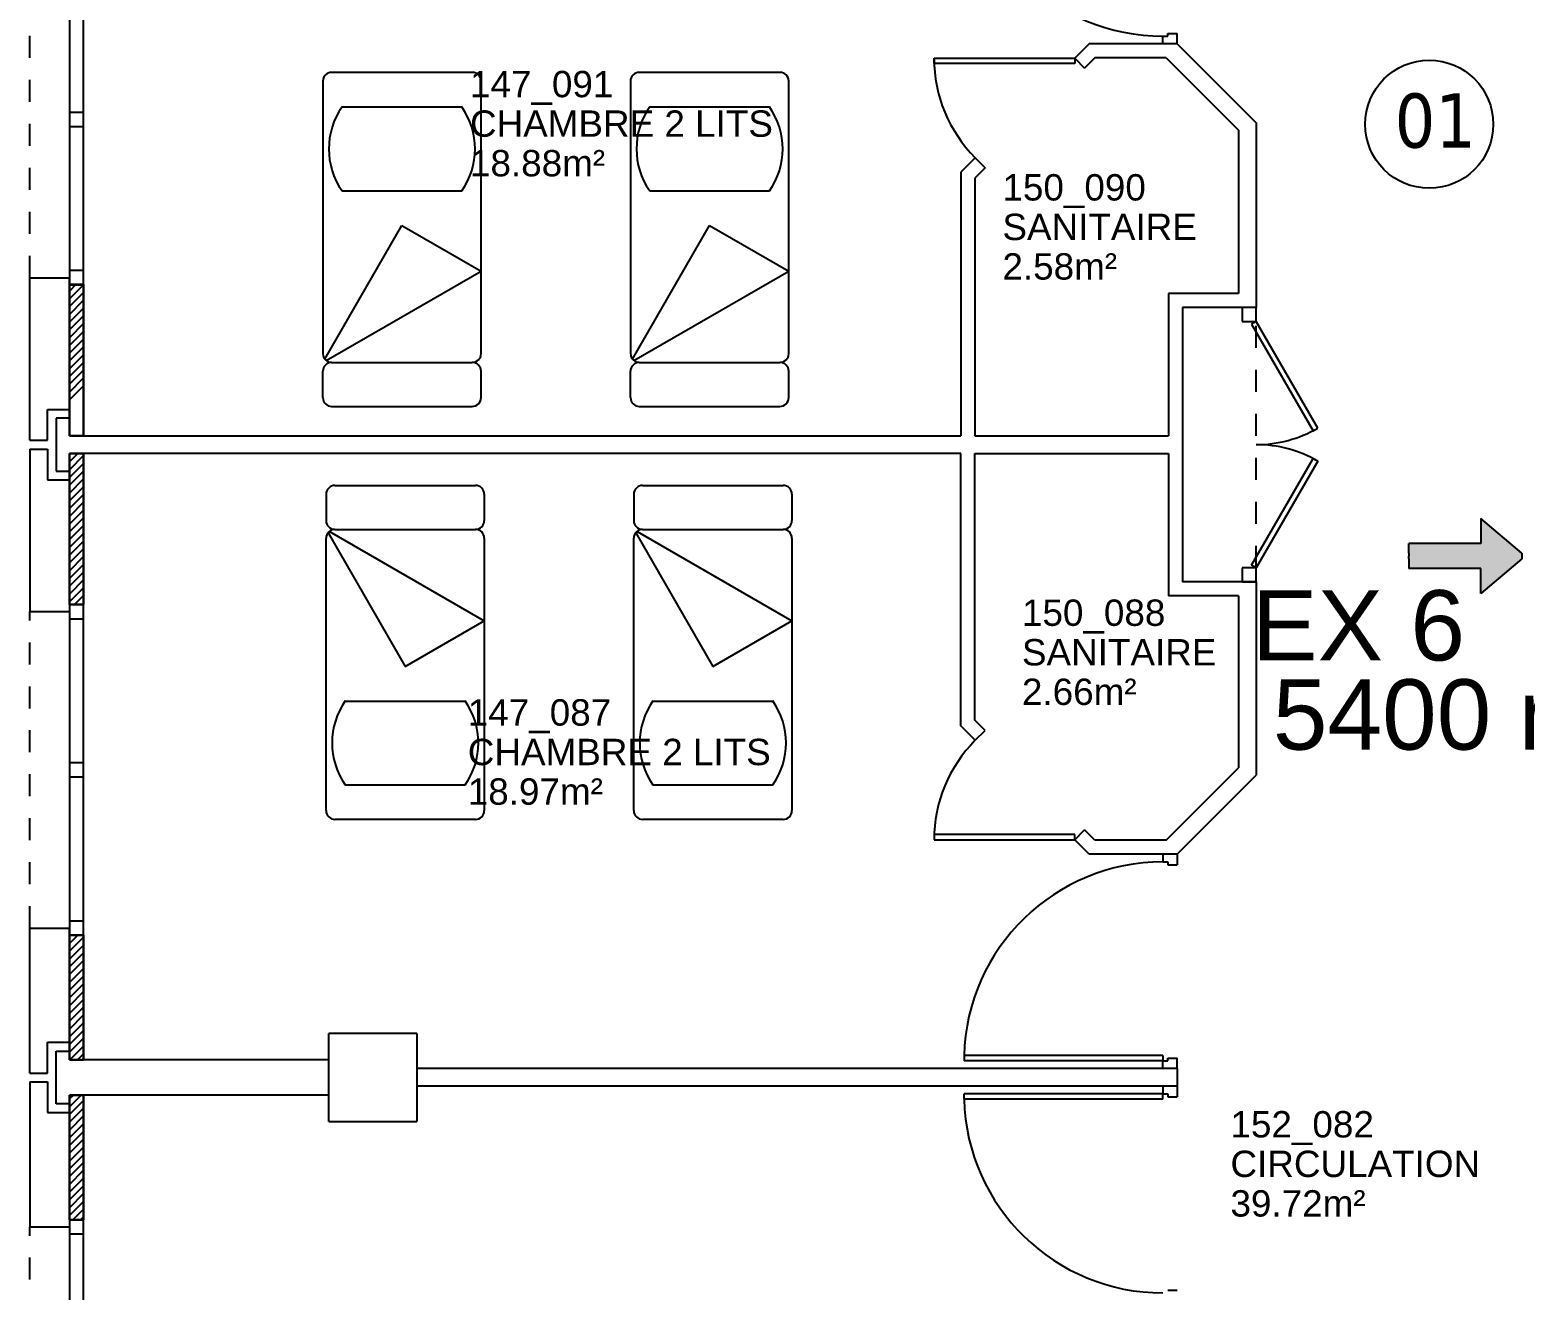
# Model space of a CAD drawing. Header units: millimetres. Extents: x -3.6 to 68.3, y -13.9 to 59.5.
# Drawn here: x -1.27 to 7.23, y 27.69 to 34.86 of the extents above; entities that cross this region are included whole.
import ezdxf
from ezdxf.enums import TextEntityAlignment as Align

# ---------------------------------------------------------------- set-up
doc = ezdxf.new("R2010")
doc.units = ezdxf.units.MM
doc.linetypes.add('CACHÉ', pattern=[0.25, 0.125, -0.125])
for name, color, linetype in [('002 poteaux', 7, 'Continuous'), ('003 murs porteurs', 7, 'Continuous'), ('003 porte', 7, 'Continuous'), ('004 cloisons', 7, 'Continuous'), ('004 isolation', 8, 'Continuous'), ('005 Portes', 7, 'Continuous'), ('400 Lits', 8, 'Continuous'), ('A_Etiqu_Local', 7, 'Continuous'), ('EXT', 10, 'Continuous'), ('TXT futur', 30, 'Continuous')]:
    doc.layers.add(name, color=color, linetype=linetype)
doc.styles.add('Annotation', font='tahoma.ttf')
doc.styles.add('ARIAL', font='arial.ttf')
doc.styles.add('Attribut', font='arial.ttf')

# ---------------------------------------------------------------- blocks, each defined once
blk = doc.blocks.new('A_Etiqu_Local')
at = {"style": 'Attribut', "flags": 1}
for tag, p in [('CODE_HOPITAL', (-0.4463, 1.632)), ('CODE_SITE', (-0.4463, 1.407)), ('CODE_BATIMENT', (-0.4463, 1.182)), ('CODE_SECTEUR', (-0.4463, 0.957)), ('CODE_ETAGE', (-0.4463, 0.732)), ('NOM_NORMALISE', (-0.4463, -0.843)), ('SECTEUR_ACTIVITE', (-0.4463, -1.068)), ('SOUS_SECTEUR_ACTIVITE', (-0.4463, -1.293)), ('VOLUME', (-0.4463, -1.518)), ('SERVICE', (-0.4463, -1.743)), ('CODE_UG', (-0.4463, -1.968)), ('CODE_UA', (-0.4463, -2.193)), ('CODE_POLE', (-0.4463, -2.418)), ('OCCUPANT_EXTERNE', (-0.4463, -2.643)), ('DISPONIBILITE', (-0.4463, -2.868)), ('ACCES_HANDICAPES', (-0.4463, -3.093)), ('NATURE_SOL', (-0.4463, -3.318)), ('RISQUE_LABORATOIRE', (-0.4463, -3.543)), ('AMIANTE', (-0.4463, -3.768))]:
    blk.add_attdef(tag, p, '', height=0.15, dxfattribs=at)
at = {"layer": 'A_Etiqu_Local', "style": 'Attribut'}
for tag, p in [('CODE_PIECE', (-0.4463, 0.282)), ('NOM_USAGE', (-0.4463, 0.057)), ('SURFACE', (-0.4463, -0.168))]:
    blk.add_attdef(tag, p, '', height=0.15, dxfattribs=at)
blk = doc.blocks.new('new-FLECHE DF-csd')
blk.add_hatch(color=256).paths.add_polyline_path([(0, -0.0176), (0, 0.0176), (-0.2535, 0.232), (-0.2535, 0.0778), (-0.7, 0.0778), (-0.7, 0.0176), (-0.7, 0), (-0.7, -0.0176), (-0.7, -0.0778), (-0.2535, -0.0778), (-0.2535, -0.232)])
for p, q in [((0, 0.0176), (-0.2535, 0.232)), ((-0.2535, 0.232), (-0.2535, 0.0778)), ((-0.2535, 0.0778), (-0.7, 0.0778)), ((-0.7, 0.0176), (-0.7, 0.0778)), ((-0.7, 0.0176), (-0.7, 0)), ((-0.7, -0.0176), (-0.7, 0)), ((0, 0.0176), (0, -0.0176)), ((-0.7, -0.0176), (-0.7, -0.0778)), ((-0.2535, -0.0778), (-0.7, -0.0778)), ((0, -0.0176), (-0.2535, -0.232)), ((-0.2535, -0.232), (-0.2535, -0.0778))]:
    blk.add_line(p, q)

msp = doc.modelspace()

# ---------------------------------------------------------------- linework, layer by layer
at = {"layer": '002 poteaux', "color": 8, "linetype": 'Continuous'}
for p, q in [((0.425, 28.6497), (0.425, 29.1497)), ((0.925, 29.1497), (0.425, 29.1497)), ((0.925, 29.1497), (0.925, 28.6497)), ((0.425, 28.6497), (0.925, 28.6497))]:
    msp.add_line(p, q, dxfattribs=at)
at = {"layer": '003 murs porteurs', "color": 8, "linetype": 'CACHÉ'}
for p, q in [((-1.275, 33.4497), (-1.275, 35.2498)), ((-1.275, 29.7495), (-1.275, 31.5499)), ((-1.275, 26.2494), (-1.275, 28.0497))]:
    msp.add_line(p, q, dxfattribs=at)
at = {"layer": '003 murs porteurs', "color": 8, "linetype": 'Continuous'}
for p, q in [((-1.05, 32.6498), (-1.125, 32.6498)), ((-1.125, 32.6498), (-1.125, 32.3498)), ((-1.05, 32.55), (-1.05, 32.6498)), ((-1.125, 32.5498), (-1.125, 32.4498)), ((-1.05, 32.3498), (-1.05, 32.4497)), ((-1.125, 32.3498), (-1.05, 32.3498)), ((-1.125, 28.7496), (-1.125, 29.0496)), ((-1.125, 29.0496), (-1.05, 29.0496)), ((-1.05, 29.0496), (-1.05, 28.9998)), ((-1.125, 28.8496), (-1.125, 28.9496)), ((0.425, 28.9998), (-1.05, 28.9998)), ((-1.05, 28.7496), (-1.125, 28.7496)), ((0.425, 28.7997), (-1.05, 28.7997)), ((-1.05, 28.7997), (-1.05, 28.7496))]:
    msp.add_line(p, q, dxfattribs=at)
at = {"layer": '003 porte', "color": 8, "linetype": 'Continuous'}
for p, q in [((5.1701, 34.8237), (5.1978, 34.8237)), ((5.1701, 34.7799), (5.1701, 34.8237)), ((5.1978, 34.8397), (5.2501, 34.8397)), ((5.1978, 34.8237), (5.1978, 34.8397)), ((5.2501, 34.7799), (5.2501, 34.8397)), ((5.2501, 34.7799), (5.1701, 34.7799)), ((3.8679, 34.6677), (3.8679, 34.6977)), ((3.8679, 34.6977), (4.6679, 34.6977)), ((4.6679, 34.6677), (3.8679, 34.6677)), ((4.6679, 34.6977), (4.6679, 34.6677)), ((5.7001, 33.2799), (5.6201, 33.2799)), ((5.6201, 33.2799), (5.6201, 33.1999)), ((5.7001, 33.1999), (5.7001, 33.2799)), ((5.6201, 33.1999), (5.7001, 33.1999)), ((5.7001, 31.7999), (5.6201, 31.7999)), ((5.6201, 31.7999), (5.6201, 31.7199)), ((5.7001, 31.7199), (5.7001, 31.7999)), ((5.6201, 31.7199), (5.7001, 31.7199)), ((4.6679, 30.2819), (3.8679, 30.2819)), ((3.8679, 30.2819), (3.8679, 30.2519)), ((4.6679, 30.2519), (4.6679, 30.2819)), ((3.8679, 30.2519), (4.6679, 30.2519)), ((5.2501, 30.1698), (5.1701, 30.1698)), ((5.1701, 30.1698), (5.1701, 30.1259)), ((5.1701, 30.1259), (5.1978, 30.1259)), ((5.1978, 30.1259), (5.1978, 30.1099)), ((5.1978, 30.1099), (5.2501, 30.1099)), ((5.2501, 30.1698), (5.2501, 30.1099)), ((5.1701, 29.0239), (4.0385, 29.0239)), ((4.0385, 29.0239), (4.0385, 28.9939)), ((5.1701, 29.0239), (5.1701, 28.9939)), ((5.1978, 29.0099), (5.2501, 29.0099)), ((5.1978, 28.9939), (5.1978, 29.0099)), ((5.2501, 28.95), (5.2501, 29.0099)), ((5.1701, 28.9939), (4.0385, 28.9939)), ((5.1701, 28.9939), (5.1978, 28.9939)), ((5.1701, 28.95), (5.1701, 28.9939)), ((5.2501, 28.95), (5.1701, 28.95)), ((5.2501, 28.8497), (5.1701, 28.8497)), ((5.1701, 28.8497), (5.1701, 28.8059)), ((5.2501, 28.8497), (5.2501, 28.7899)), ((5.1701, 28.8059), (4.0385, 28.8059)), ((4.0385, 28.7759), (4.0385, 28.8059)), ((5.1701, 28.7759), (4.0385, 28.7759)), ((5.1701, 28.8059), (5.1978, 28.8059)), ((5.1701, 28.7759), (5.1701, 28.8059)), ((5.1978, 28.8059), (5.1978, 28.7899)), ((5.1978, 28.7899), (5.2501, 28.7899)), ((5.1978, 27.6899), (5.2501, 27.6899))]:
    msp.add_line(p, q, dxfattribs=at)
at = {"layer": '003 porte', "color": 8, "linetype": 'CACHÉ'}
msp.add_line((5.7001, 31.7999), (5.7001, 33.1999), dxfattribs=at)
at = {"layer": '003 porte', "color": 8, "linetype": 'Continuous'}
for centre, radius, start, end in [((5.1701, 35.9557), 1.132, 181.51862, 270), ((4.6679, 34.6977), 0.8, 179.99999, 225.00001), ((4.6679, 30.2519), 0.8, 134.99999, 179.99999), ((5.1701, 28.9939), 1.132, 90, 178.48138), ((5.1701, 28.8059), 1.132, 181.51862, 270)]:
    msp.add_arc(centre, radius, start, end, dxfattribs=at)
at = {"layer": '004 cloisons', "color": 8, "linetype": 'Continuous'}
for p, q in [((-1.05, 35.2097), (-1.05, 33.4897)), ((-0.97, 33.4897), (-0.97, 35.2097)), ((4.7501, 34.7799), (4.6679, 34.6977)), ((4.7832, 34.6999), (4.7245, 34.6411)), ((5.2501, 34.7799), (4.7501, 34.7799)), ((5.1886, 34.6999), (4.7832, 34.6999)), ((5.1886, 34.6999), (5.6001, 34.2884)), ((5.2501, 34.7799), (5.7001, 34.3299)), ((4.6679, 34.6977), (4.7245, 34.6411)), ((-0.97, 34.3897), (-1.05, 34.3897)), ((-1.05, 34.3897), (-1.05, 34.3097)), ((-0.97, 34.3097), (-0.97, 34.3897)), ((-1.05, 34.3097), (-0.97, 34.3097)), ((5.6001, 34.2884), (5.6001, 33.3599)), ((5.7001, 34.3299), (5.7001, 33.2799)), ((4.1022, 34.132), (4.0201, 34.0499)), ((4.1022, 34.132), (4.1588, 34.0755)), ((4.0201, 34.0499), (4.0201, 32.5499)), ((4.1588, 34.0755), (4.1001, 34.0167)), ((4.1001, 34.0167), (4.1001, 32.5499)), ((-1.275, 33.4497), (-1.05, 33.4497)), ((-1.275, 32.5248), (-1.275, 33.4497)), ((-0.97, 33.4897), (-1.05, 33.4897)), ((-1.05, 33.4897), (-1.05, 33.4097)), ((-1.05, 32.6998), (-1.05, 33.4497)), ((-0.97, 33.4097), (-0.97, 33.4897)), ((-1.05, 33.4097), (-0.97, 33.4097)), ((5.2005, 33.3599), (5.2005, 32.5499)), ((5.6001, 33.3599), (5.2005, 33.3599)), ((5.2805, 33.2799), (5.2805, 31.7199)), ((5.7001, 33.2799), (5.2805, 33.2799)), ((-1.175, 32.6998), (-1.05, 32.6998)), ((-1.175, 32.5248), (-1.175, 32.6998)), ((-1.275, 32.5248), (-1.175, 32.5248)), ((-1.05, 32.55), (4.0201, 32.55)), ((4.1001, 32.5499), (5.2005, 32.5499)), ((-1.275, 32.4748), (-1.275, 31.5499)), ((-1.275, 32.4748), (-1.175, 32.4748)), ((-1.175, 32.4748), (-1.175, 32.2998)), ((4.0201, 32.45), (-1.05, 32.45)), ((4.0201, 30.8998), (4.0201, 32.45)), ((4.1001, 30.9329), (4.1001, 32.45)), ((4.1001, 32.4499), (5.2005, 32.4499)), ((5.2005, 32.4499), (5.2005, 31.6399)), ((-1.175, 32.2998), (-1.05, 32.2998)), ((-1.05, 32.2998), (-1.05, 31.5499)), ((5.6001, 31.6399), (5.2005, 31.6399)), ((5.7001, 31.7199), (5.2805, 31.7199)), ((5.6001, 31.6399), (5.6001, 30.6612)), ((5.7001, 31.7199), (5.7001, 30.6198)), ((-0.97, 31.5895), (-1.05, 31.5895)), ((-1.05, 31.5895), (-1.05, 31.5095)), ((-0.97, 31.5095), (-0.97, 31.5895)), ((-1.275, 31.5499), (-1.05, 31.5499)), ((-1.05, 31.5095), (-1.05, 29.7895)), ((-1.05, 31.5095), (-0.97, 31.5095)), ((-0.97, 29.7895), (-0.97, 31.5095)), ((4.1022, 30.8176), (4.0201, 30.8998)), ((4.1588, 30.8742), (4.1001, 30.9329)), ((4.1022, 30.8176), (4.1588, 30.8742)), ((-0.97, 30.6895), (-1.05, 30.6895)), ((-1.05, 30.6895), (-1.05, 30.6095)), ((-0.97, 30.6095), (-0.97, 30.6895)), ((5.1886, 30.2498), (5.6001, 30.6612)), ((5.2501, 30.1698), (5.7001, 30.6198)), ((-1.05, 30.6095), (-0.97, 30.6095)), ((4.6679, 30.2519), (4.7245, 30.3085)), ((4.7832, 30.2498), (4.7245, 30.3085)), ((4.7501, 30.1698), (4.6679, 30.2519)), ((5.1886, 30.2498), (4.7832, 30.2498)), ((5.2501, 30.1698), (4.7501, 30.1698)), ((-0.97, 29.7895), (-1.05, 29.7895)), ((-1.05, 29.7895), (-1.05, 29.7095)), ((-0.97, 29.7095), (-0.97, 29.7895)), ((-1.275, 29.7495), (-1.05, 29.7495)), ((-1.275, 28.9246), (-1.275, 29.7495)), ((-1.05, 29.0996), (-1.05, 29.7495)), ((-1.05, 29.7095), (-0.97, 29.7095)), ((-1.175, 29.0996), (-1.05, 29.0996)), ((-1.175, 28.9246), (-1.175, 29.0996)), ((-1.275, 28.9246), (-1.175, 28.9246)), ((5.2501, 28.9498), (0.925, 28.9498)), ((5.2501, 28.95), (5.2501, 28.8497)), ((-1.275, 28.8746), (-1.275, 28.0497)), ((-1.275, 28.8746), (-1.175, 28.8746)), ((-1.175, 28.8746), (-1.175, 28.6996)), ((5.2501, 28.8497), (0.925, 28.8497)), ((-1.175, 28.6996), (-1.05, 28.6996)), ((-1.05, 28.6996), (-1.05, 28.0497)), ((-0.97, 28.0894), (-1.05, 28.0894)), ((-1.05, 28.0894), (-1.05, 28.0094)), ((-0.97, 28.0094), (-0.97, 28.0894)), ((-1.275, 28.0497), (-1.05, 28.0497)), ((-1.05, 28.0094), (-1.05, 26.2894)), ((-1.05, 28.0094), (-0.97, 28.0094)), ((-0.97, 26.2894), (-0.97, 28.0094))]:
    msp.add_line(p, q, dxfattribs=at)
at = {"layer": '004 isolation', "color": 8, "linetype": 'Continuous'}
for p, q in [((-1.05, 33.4101), (-1.05, 32.55)), ((-0.97, 33.4101), (-1.05, 33.4101)), ((-1.05, 33.4101), (-1.05, 32.55)), ((-0.97, 33.4101), (-1.05, 33.4101)), ((-1.05, 33.4101), (-0.97, 33.4101)), ((-1.05, 32.55), (-1.05, 33.4101)), ((-1.0135, 33.41), (-1.0499, 33.3736)), ((-1.0499, 33.3293), (-0.97, 33.4091)), ((-0.97, 33.3652), (-1.0499, 33.2854)), ((-0.97, 32.55), (-0.97, 33.4101)), ((-0.97, 32.55), (-0.97, 33.4101)), ((-0.97, 33.4101), (-0.97, 32.55)), ((-1.0499, 33.241), (-0.97, 33.3209)), ((-0.97, 33.2765), (-1.0499, 33.1966)), ((-1.0499, 33.1527), (-0.97, 33.2326)), ((-0.97, 33.1882), (-1.0499, 33.1084)), ((-1.0499, 33.0645), (-0.97, 33.1443)), ((-0.97, 33.1), (-1.0499, 33.0201)), ((-1.0499, 32.9757), (-0.97, 33.0556)), ((-0.97, 33.0117), (-1.0499, 32.9318)), ((-1.0499, 32.8875), (-0.97, 32.9673)), ((-0.97, 32.923), (-1.0499, 32.8431)), ((-1.0499, 32.7992), (-0.9701, 32.8791)), ((-0.9701, 32.8347), (-1.0499, 32.7548)), ((-1.05, 32.55), (-0.97, 32.55)), ((-1.05, 32.55), (-0.97, 32.55)), ((-0.97, 32.55), (-1.05, 32.55)), ((-1.05, 31.5895), (-1.05, 32.4497)), ((-1.05, 32.4497), (-0.97, 32.4497)), ((-1.05, 31.5895), (-1.05, 32.4497)), ((-1.05, 32.4497), (-0.97, 32.4497)), ((-0.97, 32.4497), (-1.05, 32.4497)), ((-1.05, 32.4497), (-1.05, 31.5895)), ((-1.0499, 32.4013), (-1.0016, 32.4497)), ((-1.0457, 32.4496), (-1.0499, 32.4454)), ((-0.97, 32.4372), (-1.0499, 32.3572)), ((-0.97, 32.4497), (-0.97, 31.5895)), ((-0.97, 32.4497), (-0.97, 31.5895)), ((-0.97, 31.5895), (-0.97, 32.4497)), ((-1.0499, 32.3127), (-0.97, 32.3926)), ((-0.97, 32.3485), (-1.0499, 32.2686)), ((-1.0499, 32.2245), (-0.97, 32.3044)), ((-0.97, 32.2603), (-1.0499, 32.1804)), ((-1.0499, 32.1358), (-0.97, 32.2157)), ((-0.97, 32.1717), (-1.0499, 32.0917)), ((-1.0499, 32.0476), (-0.97, 32.1276)), ((-0.97, 32.0835), (-1.0499, 32.0035)), ((-0.97, 31.9948), (-1.05, 31.9149)), ((-1.0499, 31.9594), (-0.97, 32.0394)), ((-1.05, 31.8708), (-0.97, 31.9507)), ((-0.97, 31.9066), (-1.05, 31.8267)), ((-1.05, 31.7826), (-0.97, 31.8625)), ((-0.97, 31.818), (-1.05, 31.738)), ((-1.05, 31.6939), (-0.9701, 31.7739)), ((-0.9701, 31.7298), (-1.05, 31.6498)), ((-1.05, 31.6057), (-0.9701, 31.6857)), ((-0.9701, 31.6416), (-1.0221, 31.5895)), ((-0.97, 31.5895), (-1.05, 31.5895)), ((-0.97, 31.5895), (-1.05, 31.5895)), ((-1.05, 31.5895), (-0.97, 31.5895)), ((-0.9775, 31.5896), (-0.9701, 31.597)), ((-1.046, 29.7095), (-1.05, 29.7056)), ((-1.05, 29.6613), (-1.0018, 29.7095)), ((-1.05, 28.9997), (-1.05, 29.7095)), ((-1.05, 29.7095), (-0.97, 29.7095)), ((-1.05, 28.9997), (-1.05, 29.7095)), ((-1.05, 29.7095), (-0.97, 29.7095)), ((-0.97, 29.7095), (-1.05, 29.7095)), ((-1.05, 29.7095), (-1.05, 28.9997)), ((-0.97, 29.6972), (-1.05, 29.6172)), ((-0.97, 29.7095), (-0.97, 28.9997)), ((-0.97, 29.7095), (-0.97, 28.9997)), ((-0.97, 28.9997), (-0.97, 29.7095)), ((-1.05, 29.5729), (-0.97, 29.653)), ((-0.97, 29.6088), (-1.05, 29.5288)), ((-1.05, 29.4846), (-0.97, 29.5646)), ((-0.97, 29.5204), (-1.05, 29.4404)), ((-1.05, 29.3962), (-0.97, 29.4762)), ((-0.97, 29.432), (-1.05, 29.352)), ((-1.05, 29.3078), (-0.97, 29.3878)), ((-0.97, 29.3436), (-1.05, 29.2636)), ((-1.05, 29.2194), (-0.97, 29.2994)), ((-0.97, 29.2552), (-1.05, 29.1752)), ((-1.05, 29.1311), (-0.97, 29.2111)), ((-0.97, 29.1668), (-1.05, 29.0868)), ((-1.05, 29.0426), (-0.97, 29.1226)), ((-0.97, 29.0785), (-1.0488, 28.9997)), ((-1.0045, 28.9997), (-0.97, 29.0342)), ((-0.97, 28.9997), (-1.05, 28.9997)), ((-0.97, 28.9997), (-1.05, 28.9997)), ((-1.05, 28.9997), (-0.97, 28.9997)), ((-1.05, 28.0894), (-1.05, 28.7997)), ((-1.05, 28.7997), (-0.97, 28.7997)), ((-1.05, 28.0894), (-1.05, 28.7997)), ((-1.05, 28.7997), (-0.97, 28.7997)), ((-0.97, 28.7997), (-1.05, 28.7997)), ((-1.05, 28.7997), (-1.05, 28.0894)), ((-1.0278, 28.7996), (-1.05, 28.7775)), ((-1.05, 28.7333), (-0.9836, 28.7996)), ((-0.97, 28.769), (-1.05, 28.689)), ((-0.97, 28.7997), (-0.97, 28.0894)), ((-0.97, 28.7997), (-0.97, 28.0894)), ((-0.97, 28.0894), (-0.97, 28.7997)), ((-1.05, 28.6449), (-0.97, 28.7249)), ((-0.97, 28.6807), (-1.05, 28.6007)), ((-1.05, 28.5565), (-0.97, 28.6365)), ((-0.97, 28.5923), (-1.05, 28.5123)), ((-1.05, 28.4681), (-0.97, 28.5481)), ((-0.97, 28.5039), (-1.05, 28.4239)), ((-1.05, 28.3797), (-0.97, 28.4597)), ((-0.97, 28.4155), (-1.05, 28.3355)), ((-1.05, 28.2913), (-0.97, 28.3713)), ((-0.97, 28.3271), (-1.05, 28.2471)), ((-1.05, 28.203), (-0.97, 28.283)), ((-0.97, 28.2387), (-1.05, 28.1587)), ((-1.05, 28.1145), (-0.97, 28.1945)), ((-0.97, 28.0894), (-1.05, 28.0894)), ((-0.97, 28.0894), (-1.05, 28.0894)), ((-1.05, 28.0894), (-0.97, 28.0894)), ((-0.97, 28.1504), (-1.0309, 28.0894)), ((-0.9868, 28.0894), (-0.97, 28.1062))]:
    msp.add_line(p, q, dxfattribs=at)
at = {"layer": '005 Portes', "color": 8, "linetype": 'Continuous'}
for p, q in [((5.7001, 33.1999), (5.6741, 33.1849)), ((5.6741, 33.1849), (6.0241, 32.5787)), ((6.0501, 32.5937), (5.7001, 33.1999)), ((6.0241, 32.5787), (6.0501, 32.5937)), ((5.6741, 31.8149), (6.0241, 32.4211)), ((6.0501, 32.4061), (5.7001, 31.7999)), ((6.0241, 32.4211), (6.0501, 32.4061)), ((5.7001, 31.7999), (5.6741, 31.8149))]:
    msp.add_line(p, q, dxfattribs=at)
for centre, start, end in [((5.7001, 33.1999), 270, 300), ((5.7001, 31.7999), 59.99999, 90)]:
    msp.add_arc(centre, 0.7, start, end, dxfattribs=at)
at = {"layer": '400 Lits', "color": 8, "linetype": 'Continuous'}
for p, q in [((1.2412, 34.6175), (0.4412, 34.6175)), ((2.9912, 34.6175), (2.1912, 34.6175)), ((0.3912, 34.5675), (0.3912, 33.0172)), ((1.2912, 33.0172), (1.2912, 34.5675)), ((2.1412, 34.5675), (2.1412, 33.0172)), ((3.0412, 33.0172), (3.0412, 34.5675)), ((0.5005, 34.4208), (1.182, 34.4208)), ((2.2505, 34.4208), (2.932, 34.4208)), ((0.5005, 33.9437), (1.182, 33.9437)), ((2.2505, 33.9437), (2.932, 33.9437)), ((0.4021, 32.9864), (0.8412, 33.7469)), ((0.8412, 33.7469), (1.2912, 33.4871)), ((2.1521, 32.9864), (2.5912, 33.7469)), ((2.5912, 33.7469), (3.0412, 33.4871)), ((0.4101, 32.9784), (1.2912, 33.4871)), ((2.1601, 32.9784), (3.0412, 33.4871)), ((0.3912, 32.7675), (0.3912, 32.9175)), ((0.4412, 32.9675), (1.2412, 32.9675)), ((0.4412, 32.9675), (1.2412, 32.9675)), ((0.4412, 32.9675), (1.2412, 32.9675)), ((1.2912, 32.7675), (1.2912, 32.9175)), ((2.1412, 32.7675), (2.1412, 32.9175)), ((2.1912, 32.9675), (2.9912, 32.9675)), ((2.1912, 32.9675), (2.9912, 32.9675)), ((2.1912, 32.9675), (2.9912, 32.9675)), ((3.0412, 32.7675), (3.0412, 32.9175)), ((0.4412, 32.7175), (1.2412, 32.7175)), ((2.1912, 32.7175), (2.9912, 32.7175)), ((0.4598, 32.2675), (1.2598, 32.2675)), ((2.2098, 32.2675), (3.0098, 32.2675)), ((0.4098, 32.2175), (0.4098, 32.0675)), ((1.3098, 32.2175), (1.3098, 32.0675)), ((2.1598, 32.2175), (2.1598, 32.0675)), ((3.0598, 32.2175), (3.0598, 32.0675)), ((0.4207, 31.9986), (0.8598, 31.238)), ((0.4287, 32.0066), (1.3098, 31.4979)), ((0.4598, 32.0175), (1.2598, 32.0175)), ((0.4598, 32.0175), (1.2598, 32.0175)), ((0.4598, 32.0175), (1.2598, 32.0175)), ((2.1707, 31.9986), (2.6098, 31.238)), ((2.1787, 32.0066), (3.0598, 31.4979)), ((2.2098, 32.0175), (3.0098, 32.0175)), ((2.2098, 32.0175), (3.0098, 32.0175)), ((2.2098, 32.0175), (3.0098, 32.0175)), ((0.4098, 30.4175), (0.4098, 31.9677)), ((1.3098, 31.9677), (1.3098, 30.4175)), ((2.1598, 30.4175), (2.1598, 31.9677)), ((3.0598, 31.9677), (3.0598, 30.4175)), ((0.8598, 31.238), (1.3098, 31.4979)), ((2.6098, 31.238), (3.0598, 31.4979)), ((0.519, 31.0413), (1.2006, 31.0413)), ((2.269, 31.0413), (2.9506, 31.0413)), ((0.519, 30.5642), (1.2006, 30.5642)), ((2.269, 30.5642), (2.9506, 30.5642)), ((1.2598, 30.3675), (0.4598, 30.3675)), ((3.0098, 30.3675), (2.2098, 30.3675))]:
    msp.add_line(p, q, dxfattribs=at)
for centre, radius, start, end in [((0.4412, 34.5675), 0.05, 90.00168, 180.00176), ((1.2412, 34.5675), 0.05, 359.99948, 89.99937), ((2.1912, 34.5675), 0.05, 90.00168, 180.00176), ((2.9912, 34.5675), 0.05, 359.99948, 89.99937), ((0.8412, 34.1822), 0.416, 145.00777, 214.99254), ((0.8412, 34.1822), 0.416, 325.00791, 34.99193), ((2.5912, 34.1822), 0.416, 145.00777, 214.99254), ((2.5912, 34.1822), 0.416, 325.00791, 34.99193), ((0.4412, 33.0175), 0.05, 179.99948, 269.99937), ((1.2412, 33.0175), 0.05, 270.00168, 0.00176), ((2.1912, 33.0175), 0.05, 179.99948, 269.99937), ((2.9912, 33.0175), 0.05, 270.00168, 0.00176), ((0.4412, 32.9175), 0.05, 90.00053, 180.00062), ((1.2412, 32.9175), 0.05, 359.99824, 89.99832), ((2.1912, 32.9175), 0.05, 90.00053, 180.00062), ((2.9912, 32.9175), 0.05, 359.99824, 89.99832), ((0.4412, 32.7675), 0.05, 179.99948, 269.99937), ((1.2412, 32.7675), 0.05, 270.00168, 0.00176), ((2.1912, 32.7675), 0.05, 179.99948, 269.99937), ((2.9912, 32.7675), 0.05, 270.00168, 0.00176), ((0.4598, 32.2175), 0.05, 90.00053, 180.00062), ((1.2598, 32.2175), 0.05, 359.99824, 89.99832), ((2.2098, 32.2175), 0.05, 90.00053, 180.00062), ((3.0098, 32.2175), 0.05, 359.99824, 89.99832), ((0.4598, 32.0675), 0.05, 179.99948, 269.99937), ((1.2598, 32.0675), 0.05, 270.00225, 0.00233), ((2.2098, 32.0675), 0.05, 179.99948, 269.99937), ((3.0098, 32.0675), 0.05, 270.00225, 0.00233), ((0.4598, 31.9675), 0.05, 90.00053, 180.00062), ((1.2598, 31.9675), 0.05, 359.99824, 89.99832), ((2.2098, 31.9675), 0.05, 90.00053, 180.00062), ((3.0098, 31.9675), 0.05, 359.99824, 89.99832), ((0.8598, 30.8028), 0.416, 145.00777, 214.99254), ((0.8598, 30.8028), 0.416, 325.00791, 34.99193), ((2.6098, 30.8028), 0.416, 145.00777, 214.99254), ((2.6098, 30.8028), 0.416, 325.00791, 34.99193), ((0.4598, 30.4175), 0.05, 179.99824, 269.99832), ((1.2598, 30.4175), 0.05, 270.00063, 0.00052), ((2.2098, 30.4175), 0.05, 179.99824, 269.99832), ((3.0098, 30.4175), 0.05, 270.00063, 0.00052)]:
    msp.add_arc(centre, radius, start, end, dxfattribs=at)
at = {"layer": 'TXT futur', "color": 8}
msp.add_circle((6.6846, 34.3225), 0.3643, dxfattribs=at)

# ---------------------------------------------------------------- block references
at = {"layer": 'A_Etiqu_Local', "color": 8}
ref = msp.add_blockref('A_Etiqu_Local', (1.6745, 34.1942), dxfattribs=at)
ref.add_attrib('CODE_PIECE', '147_091', (1.2282, 34.4762), dxfattribs={"height": 0.15, "style": 'Attribut'})
ref.add_attrib('NOM_USAGE', 'CHAMBRE 2 LITS', (1.2282, 34.2512), dxfattribs={"height": 0.15, "style": 'Attribut'})
ref.add_attrib('SURFACE', '18.88m²', (1.2282, 34.0262), dxfattribs={"height": 0.15, "style": 'Attribut'})
ref = msp.add_blockref('A_Etiqu_Local', (4.7031, 33.6067), dxfattribs=at)
ref.add_attrib('CODE_PIECE', '150_090', (4.2568, 33.8887), dxfattribs={"height": 0.15, "style": 'Attribut'})
ref.add_attrib('NOM_USAGE', 'SANITAIRE', (4.2568, 33.6637), dxfattribs={"height": 0.15, "style": 'Attribut'})
ref.add_attrib('SURFACE', '2.58m²', (4.2568, 33.4387), dxfattribs={"height": 0.15, "style": 'Attribut'})
ref = msp.add_blockref('A_Etiqu_Local', (4.8142, 31.1867), dxfattribs=at)
ref.add_attrib('CODE_PIECE', '150_088', (4.3679, 31.4687), dxfattribs={"height": 0.15, "style": 'Attribut'})
ref.add_attrib('NOM_USAGE', 'SANITAIRE', (4.3679, 31.2437), dxfattribs={"height": 0.15, "style": 'Attribut'})
ref.add_attrib('SURFACE', '2.66m²', (4.3679, 31.0187), dxfattribs={"height": 0.15, "style": 'Attribut'})
ref = msp.add_blockref('A_Etiqu_Local', (1.662, 30.6193), dxfattribs=at)
ref.add_attrib('CODE_PIECE', '147_087', (1.2157, 30.9013), dxfattribs={"height": 0.15, "style": 'Attribut'})
ref.add_attrib('NOM_USAGE', 'CHAMBRE 2 LITS', (1.2157, 30.6763), dxfattribs={"height": 0.15, "style": 'Attribut'})
ref.add_attrib('SURFACE', '18.97m²', (1.2157, 30.4513), dxfattribs={"height": 0.15, "style": 'Attribut'})
ref = msp.add_blockref('A_Etiqu_Local', (6.0002, 28.2762), dxfattribs=at)
ref.add_attrib('CODE_PIECE', '152_082', (5.5539, 28.5582), dxfattribs={"height": 0.15, "style": 'Attribut'})
ref.add_attrib('NOM_USAGE', 'CIRCULATION', (5.5539, 28.3332), dxfattribs={"height": 0.15, "style": 'Attribut'})
ref.add_attrib('SURFACE', '39.72m²', (5.5539, 28.1082), dxfattribs={"height": 0.15, "style": 'Attribut'})
at = {"layer": 'EXT', "color": 8, "ltscale": 0.5, "xscale": 0.9193241690468312, "yscale": 0.9193241690468312, "zscale": 0.9193241690468312}
msp.add_blockref('new-FLECHE DF-csd', (7.2116, 31.8662), dxfattribs=at)

# ---------------------------------------------------------------- texts
at = {"layer": 'EXT', "color": 8, "ltscale": 0.5, "style": 'ARIAL'}
for s, p in [('EX 6', (6.2825, 31.2719)), ('5400 m3/h', (7.1149, 30.7647))]:
    msp.add_text(s, height=0.4, dxfattribs=at).set_placement(p, align=Align.CENTER)
at = {"layer": 'TXT futur', "color": 8, "insert": (6.4881, 34.4978), "char_height": 0.30793, "width": 4.145614, "attachment_point": 1, "style": 'Annotation'}
msp.add_mtext('01', dxfattribs=at)

doc.saveas('drawing.dxf')
